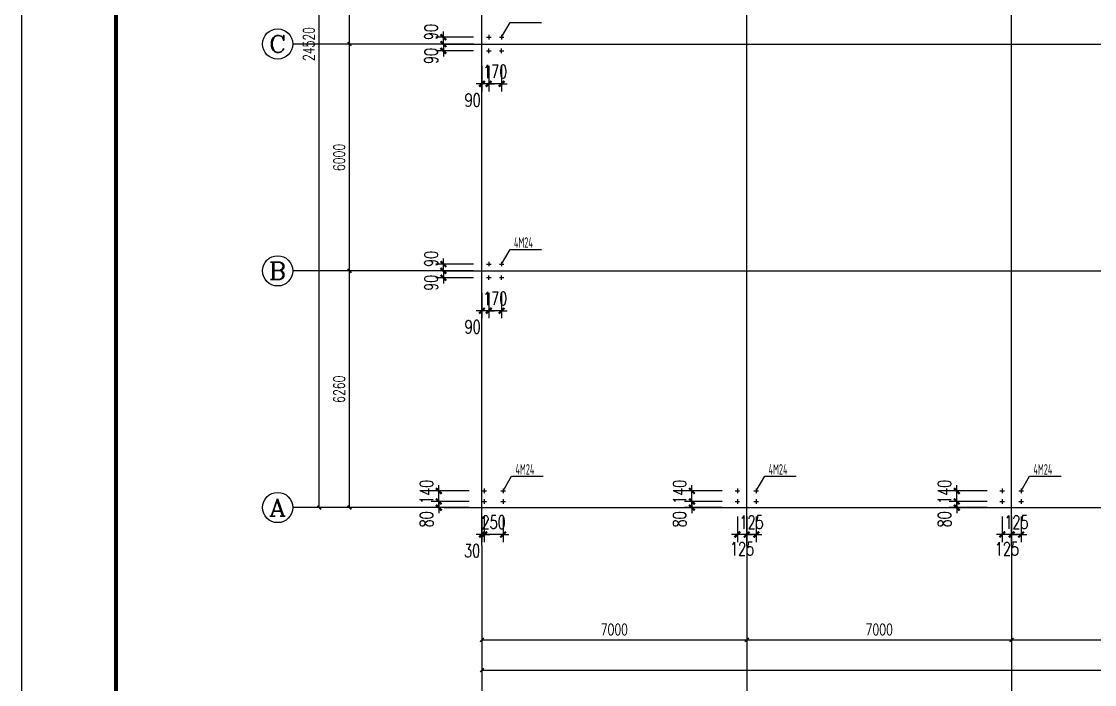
# Model space of a CAD drawing. Extents: x -17471 to 313636, y -71590 to 757901.
# Drawn here: x 187536 to 215896, y 284671 to 302209 of the extents above; entities that cross this region are included whole.
import ezdxf
from ezdxf.enums import TextEntityAlignment as Align

# ---------------------------------------------------------------- set-up
doc = ezdxf.new("R2010")
doc.units = 0
doc.header["$LTSCALE"] = 1000
doc.header["$MEASUREMENT"] = 0
for name, color, linetype in [('AXIS', 3, 'Continuous'), ('AXIS_TEXT', 7, 'Continuous'), ('DOTE', 1, 'Continuous'), ('PUB_DIM', 3, 'Continuous'), ('PUB_TITLE', 4, 'Continuous')]:
    doc.layers.add(name, color=color, linetype=linetype)
doc.styles.add('_SIMPLEX', font='sysz.shx', dxfattribs={"width": 0.8, "bigfont": 'syfs.shx'})
doc.styles.add('_TCH_AXIS', font='COMPLEX', dxfattribs={"bigfont": 'GBCBIG'})
doc.styles.add('_TCH_DIM_T3', font='SIMPLEX', dxfattribs={"width": 0.705882, "bigfont": 'GBCBIG'})
doc.styles.add('COMPLEX', font='COMPLEX')
doc.dimstyles.new('_TCH_ARCH&&100', dxfattribs={"dimtxt": 297.5, "dimasz": 100, "dimexe": 250, "dimexo": 300, "dimgap": 126.25, "dimtad": 1, "dimdec": 0, "dimzin": 0, "dimdsep": 46, "dimtxsty": '_TCH_DIM_T3', "dimblk": 'ARCHTICK', "dimcen": 0.09, "dimclrt": 7, "dimazin": 2, "dimtfac": 1, "dimtdec": 0, "dimtix": 1, "dimtmove": 2, "dimatfit": 3, "dimfxl": 0, "dimtolj": 1, "dimtzin": 0, "dimarcsym": 0})
doc.dimstyles.new('_TCH_ARCH&&150', dxfattribs={"dimtxt": 446.25, "dimasz": 150, "dimexe": 375, "dimexo": 450, "dimgap": 189.375, "dimtad": 1, "dimdec": 0, "dimzin": 0, "dimdsep": 46, "dimtxsty": '_TCH_DIM_T3', "dimblk": 'ARCHTICK', "dimcen": 0.09, "dimclrt": 7, "dimazin": 2, "dimtfac": 1, "dimtdec": 0, "dimtix": 1, "dimtmove": 2, "dimatfit": 3, "dimfxl": 0, "dimtolj": 1, "dimtzin": 0, "dimarcsym": 0})

# ---------------------------------------------------------------- blocks, each defined once
blk = doc.blocks.new('_ArchTick')
at = {"color": 0, "linetype": 'ByBlock', "const_width": 0.4}
blk.add_lwpolyline([(-0.5, -0.5), (0.5, 0.5)], dxfattribs=at)
blk = doc.blocks.new('*D349')
at = {"layer": 'Defpoints', "color": 0, "transparency": 16777216}
for p in [(198566, 289792), (199766, 289792), (199766, 289512)]:
    blk.add_point(p, dxfattribs=at)
at = {"layer": 'PUB_DIM', "color": 0, "lineweight": -2, "transparency": 16777216}
for p, q in [((198566, 289792), (198566, 289942)), ((199366, 289792), (198366, 289792)), ((198566, 289512), (198566, 289792)), ((199366, 289512), (198366, 289512)), ((198566, 289512), (198566, 289362))]:
    blk.add_line(p, q, dxfattribs=at)
at = {"layer": 'PUB_DIM', "color": 0, "lineweight": -2, "transparency": 16777216, "xscale": 150, "yscale": 150, "zscale": 150}
for p, rotation in [((198566, 289792), 270), ((198566, 289512), 90)]:
    blk.add_blockref('_ArchTick', p, dxfattribs=dict(at, rotation=rotation))
at = {"layer": 'PUB_DIM', "color": 7, "transparency": 16777216, "insert": (198241, 289768), "char_height": 350, "attachment_point": 5, "rotation": 90, "style": '_TCH_DIM_T3'}
blk.add_mtext('\\A1;140', dxfattribs=at)
blk = doc.blocks.new('*D350')
at = {"layer": 'Defpoints', "color": 0, "transparency": 16777216}
for p in [(198566, 289512), (199766, 289512), (199766, 289352)]:
    blk.add_point(p, dxfattribs=at)
at = {"layer": 'PUB_DIM', "color": 0, "lineweight": -2, "transparency": 16777216}
for p, q in [((198566, 289512), (198566, 289662)), ((199366, 289512), (198366, 289512)), ((199366, 289352), (198366, 289352)), ((198566, 289352), (198566, 289512)), ((198566, 289352), (198566, 289202))]:
    blk.add_line(p, q, dxfattribs=at)
at = {"layer": 'PUB_DIM', "color": 0, "lineweight": -2, "transparency": 16777216, "xscale": 150, "yscale": 150, "zscale": 150}
for p, rotation in [((198566, 289512), 270), ((198566, 289352), 90)]:
    blk.add_blockref('_ArchTick', p, dxfattribs=dict(at, rotation=rotation))
at = {"layer": 'PUB_DIM', "color": 7, "transparency": 16777216, "insert": (198241, 289039), "char_height": 350, "attachment_point": 5, "rotation": 90, "style": '_TCH_DIM_T3'}
blk.add_mtext('\\A1;80', dxfattribs=at)
blk = doc.blocks.new('*D351')
at = {"layer": 'Defpoints', "color": 0, "transparency": 16777216}
for p in [(199766, 289512), (200266, 289512), (199766, 288639)]:
    blk.add_point(p, dxfattribs=at)
at = {"layer": 'PUB_DIM', "color": 0, "lineweight": -2, "transparency": 16777216}
for p, q in [((199766, 289112), (199766, 288439)), ((200266, 289112), (200266, 288439)), ((199766, 288639), (199616, 288639)), ((200266, 288639), (199766, 288639)), ((200266, 288639), (200416, 288639))]:
    blk.add_line(p, q, dxfattribs=at)
at = {"layer": 'PUB_DIM', "color": 0, "lineweight": -2, "transparency": 16777216, "xscale": 150, "yscale": 150, "zscale": 150}
blk.add_blockref('_ArchTick', (199766, 288639), dxfattribs=at)
at = {"layer": 'PUB_DIM', "color": 0, "lineweight": -2, "transparency": 16777216, "xscale": 150, "yscale": 150, "zscale": 150, "rotation": 180}
blk.add_blockref('_ArchTick', (200266, 288639), dxfattribs=at)
at = {"layer": 'PUB_DIM', "color": 7, "transparency": 16777216, "insert": (200016, 288964), "char_height": 350, "attachment_point": 5, "style": '_TCH_DIM_T3'}
blk.add_mtext('\\A1;250', dxfattribs=at)
blk = doc.blocks.new('*D352')
at = {"layer": 'Defpoints', "color": 0, "transparency": 16777216}
for p in [(199706, 289512), (199766, 289512), (199706, 288639)]:
    blk.add_point(p, dxfattribs=at)
at = {"layer": 'PUB_DIM', "color": 0, "lineweight": -2, "transparency": 16777216}
for p, q in [((199706, 289112), (199706, 288439)), ((199766, 289112), (199766, 288439)), ((199706, 288639), (199556, 288639)), ((199766, 288639), (199706, 288639)), ((199766, 288639), (199916, 288639))]:
    blk.add_line(p, q, dxfattribs=at)
at = {"layer": 'PUB_DIM', "color": 0, "lineweight": -2, "transparency": 16777216, "xscale": 150, "yscale": 150, "zscale": 150}
blk.add_blockref('_ArchTick', (199706, 288639), dxfattribs=at)
at = {"layer": 'PUB_DIM', "color": 0, "lineweight": -2, "transparency": 16777216, "xscale": 150, "yscale": 150, "zscale": 150, "rotation": 180}
blk.add_blockref('_ArchTick', (199766, 288639), dxfattribs=at)
at = {"layer": 'PUB_DIM', "color": 7, "transparency": 16777216, "insert": (199446, 288211), "char_height": 350, "attachment_point": 5, "style": '_TCH_DIM_T3'}
blk.add_mtext('\\A1;30', dxfattribs=at)
blk = doc.blocks.new('*D353')
at = {"layer": 'Defpoints', "color": 0, "transparency": 16777216}
for p in [(205256, 289792), (206456, 289792), (206456, 289512)]:
    blk.add_point(p, dxfattribs=at)
at = {"layer": 'PUB_DIM', "color": 0, "lineweight": -2, "transparency": 16777216}
for p, q in [((205256, 289792), (205256, 289942)), ((206056, 289792), (205056, 289792)), ((205256, 289512), (205256, 289792)), ((206056, 289512), (205056, 289512)), ((205256, 289512), (205256, 289362))]:
    blk.add_line(p, q, dxfattribs=at)
at = {"layer": 'PUB_DIM', "color": 0, "lineweight": -2, "transparency": 16777216, "xscale": 150, "yscale": 150, "zscale": 150}
for p, rotation in [((205256, 289792), 270), ((205256, 289512), 90)]:
    blk.add_blockref('_ArchTick', p, dxfattribs=dict(at, rotation=rotation))
at = {"layer": 'PUB_DIM', "color": 7, "transparency": 16777216, "insert": (204931, 289768), "char_height": 350, "attachment_point": 5, "rotation": 90, "style": '_TCH_DIM_T3'}
blk.add_mtext('\\A1;140', dxfattribs=at)
blk = doc.blocks.new('*D354')
at = {"layer": 'Defpoints', "color": 0, "transparency": 16777216}
for p in [(205256, 289512), (206456, 289512), (206456, 289352)]:
    blk.add_point(p, dxfattribs=at)
at = {"layer": 'PUB_DIM', "color": 0, "lineweight": -2, "transparency": 16777216}
for p, q in [((205256, 289512), (205256, 289662)), ((206056, 289512), (205056, 289512)), ((206056, 289352), (205056, 289352)), ((205256, 289352), (205256, 289512)), ((205256, 289352), (205256, 289202))]:
    blk.add_line(p, q, dxfattribs=at)
at = {"layer": 'PUB_DIM', "color": 0, "lineweight": -2, "transparency": 16777216, "xscale": 150, "yscale": 150, "zscale": 150}
for p, rotation in [((205256, 289512), 270), ((205256, 289352), 90)]:
    blk.add_blockref('_ArchTick', p, dxfattribs=dict(at, rotation=rotation))
at = {"layer": 'PUB_DIM', "color": 7, "transparency": 16777216, "insert": (204931, 289039), "char_height": 350, "attachment_point": 5, "rotation": 90, "style": '_TCH_DIM_T3'}
blk.add_mtext('\\A1;80', dxfattribs=at)
blk = doc.blocks.new('*D355')
at = {"layer": 'Defpoints', "color": 0, "transparency": 16777216}
for p in [(206706, 289512), (206956, 289512), (206706, 288639)]:
    blk.add_point(p, dxfattribs=at)
at = {"layer": 'PUB_DIM', "color": 0, "lineweight": -2, "transparency": 16777216}
for p, q in [((206706, 289112), (206706, 288439)), ((206956, 289112), (206956, 288439)), ((206706, 288639), (206556, 288639)), ((206956, 288639), (206706, 288639)), ((206956, 288639), (207106, 288639))]:
    blk.add_line(p, q, dxfattribs=at)
at = {"layer": 'PUB_DIM', "color": 0, "lineweight": -2, "transparency": 16777216, "xscale": 150, "yscale": 150, "zscale": 150}
blk.add_blockref('_ArchTick', (206706, 288639), dxfattribs=at)
at = {"layer": 'PUB_DIM', "color": 0, "lineweight": -2, "transparency": 16777216, "xscale": 150, "yscale": 150, "zscale": 150, "rotation": 180}
blk.add_blockref('_ArchTick', (206956, 288639), dxfattribs=at)
at = {"layer": 'PUB_DIM', "color": 7, "transparency": 16777216, "insert": (206831, 288964), "char_height": 350, "attachment_point": 5, "style": '_TCH_DIM_T3'}
blk.add_mtext('\\A1;125', dxfattribs=at)
blk = doc.blocks.new('*D356')
at = {"layer": 'Defpoints', "color": 0, "transparency": 16777216}
for p in [(206456, 289512), (206706, 289512), (206456, 288639)]:
    blk.add_point(p, dxfattribs=at)
at = {"layer": 'PUB_DIM', "color": 0, "lineweight": -2, "transparency": 16777216}
for p, q in [((206456, 289112), (206456, 288439)), ((206706, 289112), (206706, 288439)), ((206456, 288639), (206306, 288639)), ((206706, 288639), (206456, 288639)), ((206706, 288639), (206856, 288639))]:
    blk.add_line(p, q, dxfattribs=at)
at = {"layer": 'PUB_DIM', "color": 0, "lineweight": -2, "transparency": 16777216, "xscale": 150, "yscale": 150, "zscale": 150}
blk.add_blockref('_ArchTick', (206456, 288639), dxfattribs=at)
at = {"layer": 'PUB_DIM', "color": 0, "lineweight": -2, "transparency": 16777216, "xscale": 150, "yscale": 150, "zscale": 150, "rotation": 180}
blk.add_blockref('_ArchTick', (206706, 288639), dxfattribs=at)
at = {"layer": 'PUB_DIM', "color": 7, "transparency": 16777216, "insert": (206581, 288260), "char_height": 350, "attachment_point": 5, "style": '_TCH_DIM_T3'}
blk.add_mtext('\\A1;125', dxfattribs=at)
blk = doc.blocks.new('*D357')
at = {"layer": 'Defpoints', "color": 0, "transparency": 16777216}
for p in [(212256, 289792), (213456, 289792), (213456, 289512)]:
    blk.add_point(p, dxfattribs=at)
at = {"layer": 'PUB_DIM', "color": 0, "lineweight": -2, "transparency": 16777216}
for p, q in [((212256, 289792), (212256, 289942)), ((213056, 289792), (212056, 289792)), ((212256, 289512), (212256, 289792)), ((213056, 289512), (212056, 289512)), ((212256, 289512), (212256, 289362))]:
    blk.add_line(p, q, dxfattribs=at)
at = {"layer": 'PUB_DIM', "color": 0, "lineweight": -2, "transparency": 16777216, "xscale": 150, "yscale": 150, "zscale": 150}
for p, rotation in [((212256, 289792), 270), ((212256, 289512), 90)]:
    blk.add_blockref('_ArchTick', p, dxfattribs=dict(at, rotation=rotation))
at = {"layer": 'PUB_DIM', "color": 7, "transparency": 16777216, "insert": (211931, 289768), "char_height": 350, "attachment_point": 5, "rotation": 90, "style": '_TCH_DIM_T3'}
blk.add_mtext('\\A1;140', dxfattribs=at)
blk = doc.blocks.new('*D358')
at = {"layer": 'Defpoints', "color": 0, "transparency": 16777216}
for p in [(212256, 289512), (213456, 289512), (213456, 289352)]:
    blk.add_point(p, dxfattribs=at)
at = {"layer": 'PUB_DIM', "color": 0, "lineweight": -2, "transparency": 16777216}
for p, q in [((212256, 289512), (212256, 289662)), ((213056, 289512), (212056, 289512)), ((213056, 289352), (212056, 289352)), ((212256, 289352), (212256, 289512)), ((212256, 289352), (212256, 289202))]:
    blk.add_line(p, q, dxfattribs=at)
at = {"layer": 'PUB_DIM', "color": 0, "lineweight": -2, "transparency": 16777216, "xscale": 150, "yscale": 150, "zscale": 150}
for p, rotation in [((212256, 289512), 270), ((212256, 289352), 90)]:
    blk.add_blockref('_ArchTick', p, dxfattribs=dict(at, rotation=rotation))
at = {"layer": 'PUB_DIM', "color": 7, "transparency": 16777216, "insert": (211931, 289039), "char_height": 350, "attachment_point": 5, "rotation": 90, "style": '_TCH_DIM_T3'}
blk.add_mtext('\\A1;80', dxfattribs=at)
blk = doc.blocks.new('*D360')
at = {"layer": 'Defpoints', "color": 0, "transparency": 16777216}
for p in [(213706, 289512), (213956, 289512), (213706, 288639)]:
    blk.add_point(p, dxfattribs=at)
at = {"layer": 'PUB_DIM', "color": 0, "lineweight": -2, "transparency": 16777216}
for p, q in [((213706, 289112), (213706, 288439)), ((213956, 289112), (213956, 288439)), ((213706, 288639), (213556, 288639)), ((213956, 288639), (213706, 288639)), ((213956, 288639), (214106, 288639))]:
    blk.add_line(p, q, dxfattribs=at)
at = {"layer": 'PUB_DIM', "color": 0, "lineweight": -2, "transparency": 16777216, "xscale": 150, "yscale": 150, "zscale": 150}
blk.add_blockref('_ArchTick', (213706, 288639), dxfattribs=at)
at = {"layer": 'PUB_DIM', "color": 0, "lineweight": -2, "transparency": 16777216, "xscale": 150, "yscale": 150, "zscale": 150, "rotation": 180}
blk.add_blockref('_ArchTick', (213956, 288639), dxfattribs=at)
at = {"layer": 'PUB_DIM', "color": 7, "transparency": 16777216, "insert": (213831, 288964), "char_height": 350, "attachment_point": 5, "style": '_TCH_DIM_T3'}
blk.add_mtext('\\A1;125', dxfattribs=at)
blk = doc.blocks.new('*D359')
at = {"layer": 'Defpoints', "color": 0, "transparency": 16777216}
for p in [(213456, 289512), (213706, 289512), (213456, 288639)]:
    blk.add_point(p, dxfattribs=at)
at = {"layer": 'PUB_DIM', "color": 0, "lineweight": -2, "transparency": 16777216}
for p, q in [((213456, 289112), (213456, 288439)), ((213706, 289112), (213706, 288439)), ((213456, 288639), (213306, 288639)), ((213706, 288639), (213456, 288639)), ((213706, 288639), (213856, 288639))]:
    blk.add_line(p, q, dxfattribs=at)
at = {"layer": 'PUB_DIM', "color": 0, "lineweight": -2, "transparency": 16777216, "xscale": 150, "yscale": 150, "zscale": 150}
blk.add_blockref('_ArchTick', (213456, 288639), dxfattribs=at)
at = {"layer": 'PUB_DIM', "color": 0, "lineweight": -2, "transparency": 16777216, "xscale": 150, "yscale": 150, "zscale": 150, "rotation": 180}
blk.add_blockref('_ArchTick', (213706, 288639), dxfattribs=at)
at = {"layer": 'PUB_DIM', "color": 7, "transparency": 16777216, "insert": (213581, 288260), "char_height": 350, "attachment_point": 5, "style": '_TCH_DIM_T3'}
blk.add_mtext('\\A1;125', dxfattribs=at)
blk = doc.blocks.new('*D469')
at = {"layer": 'Defpoints', "color": 0, "transparency": 16777216}
for p in [(198686, 295792), (199886, 295792), (199886, 295612)]:
    blk.add_point(p, dxfattribs=at)
at = {"layer": 'PUB_DIM', "color": 0, "lineweight": -2, "transparency": 16777216}
for p, q in [((198686, 295792), (198686, 295942)), ((199486, 295792), (198486, 295792)), ((199486, 295612), (198486, 295612)), ((198686, 295612), (198686, 295792)), ((198686, 295612), (198686, 295462))]:
    blk.add_line(p, q, dxfattribs=at)
at = {"layer": 'PUB_DIM', "color": 0, "lineweight": -2, "transparency": 16777216, "xscale": 150, "yscale": 150, "zscale": 150}
for p, rotation in [((198686, 295792), 270), ((198686, 295612), 90)]:
    blk.add_blockref('_ArchTick', p, dxfattribs=dict(at, rotation=rotation))
at = {"layer": 'PUB_DIM', "color": 7, "transparency": 16777216, "insert": (198361, 295929), "char_height": 350, "attachment_point": 5, "rotation": 90, "style": '_TCH_DIM_T3'}
blk.add_mtext('\\A1;90', dxfattribs=at)
blk = doc.blocks.new('*D470')
at = {"layer": 'Defpoints', "color": 0, "transparency": 16777216}
for p in [(199886, 295612), (198686, 295432), (199886, 295432)]:
    blk.add_point(p, dxfattribs=at)
at = {"layer": 'PUB_DIM', "color": 0, "lineweight": -2, "transparency": 16777216}
for p, q in [((199486, 295612), (198486, 295612)), ((198686, 295612), (198686, 295762)), ((198686, 295612), (198686, 295432)), ((199486, 295432), (198486, 295432)), ((198686, 295432), (198686, 295282))]:
    blk.add_line(p, q, dxfattribs=at)
at = {"layer": 'PUB_DIM', "color": 0, "lineweight": -2, "transparency": 16777216, "xscale": 150, "yscale": 150, "zscale": 150}
for p, rotation in [((198686, 295612), 270), ((198686, 295432), 90)]:
    blk.add_blockref('_ArchTick', p, dxfattribs=dict(at, rotation=rotation))
at = {"layer": 'PUB_DIM', "color": 7, "transparency": 16777216, "insert": (198361, 295296), "char_height": 350, "attachment_point": 5, "rotation": 90, "style": '_TCH_DIM_T3'}
blk.add_mtext('\\A1;90', dxfattribs=at)
blk = doc.blocks.new('*D472')
at = {"layer": 'Defpoints', "color": 0, "transparency": 16777216}
for p in [(199886, 295432), (200226, 295432), (199886, 294559)]:
    blk.add_point(p, dxfattribs=at)
at = {"layer": 'PUB_DIM', "color": 0, "lineweight": -2, "transparency": 16777216}
for p, q in [((199886, 295032), (199886, 294359)), ((200226, 295032), (200226, 294359)), ((199886, 294559), (199736, 294559)), ((200226, 294559), (199886, 294559)), ((200226, 294559), (200376, 294559))]:
    blk.add_line(p, q, dxfattribs=at)
at = {"layer": 'PUB_DIM', "color": 0, "lineweight": -2, "transparency": 16777216, "xscale": 150, "yscale": 150, "zscale": 150}
blk.add_blockref('_ArchTick', (199886, 294559), dxfattribs=at)
at = {"layer": 'PUB_DIM', "color": 0, "lineweight": -2, "transparency": 16777216, "xscale": 150, "yscale": 150, "zscale": 150, "rotation": 180}
blk.add_blockref('_ArchTick', (200226, 294559), dxfattribs=at)
at = {"layer": 'PUB_DIM', "color": 7, "transparency": 16777216, "insert": (200056, 294884), "char_height": 350, "attachment_point": 5, "style": '_TCH_DIM_T3'}
blk.add_mtext('\\A1;170', dxfattribs=at)
blk = doc.blocks.new('*D471')
at = {"layer": 'Defpoints', "color": 0, "transparency": 16777216}
for p in [(199706, 295432), (199886, 295432), (199706, 294559)]:
    blk.add_point(p, dxfattribs=at)
at = {"layer": 'PUB_DIM', "color": 0, "lineweight": -2, "transparency": 16777216}
for p, q in [((199706, 295032), (199706, 294359)), ((199886, 295032), (199886, 294359)), ((199706, 294559), (199556, 294559)), ((199886, 294559), (199706, 294559)), ((199886, 294559), (200036, 294559))]:
    blk.add_line(p, q, dxfattribs=at)
at = {"layer": 'PUB_DIM', "color": 0, "lineweight": -2, "transparency": 16777216, "xscale": 150, "yscale": 150, "zscale": 150}
blk.add_blockref('_ArchTick', (199706, 294559), dxfattribs=at)
at = {"layer": 'PUB_DIM', "color": 0, "lineweight": -2, "transparency": 16777216, "xscale": 150, "yscale": 150, "zscale": 150, "rotation": 180}
blk.add_blockref('_ArchTick', (199886, 294559), dxfattribs=at)
at = {"layer": 'PUB_DIM', "color": 7, "transparency": 16777216, "insert": (199461, 294131), "char_height": 350, "attachment_point": 5, "style": '_TCH_DIM_T3'}
blk.add_mtext('\\A1;90', dxfattribs=at)
blk = doc.blocks.new('*D473')
at = {"layer": 'Defpoints', "color": 0, "transparency": 16777216}
for p in [(198686, 301792), (199886, 301792), (199886, 301612)]:
    blk.add_point(p, dxfattribs=at)
at = {"layer": 'PUB_DIM', "color": 0, "lineweight": -2, "transparency": 16777216}
for p, q in [((199486, 301792), (198486, 301792)), ((198686, 301792), (198686, 301942)), ((198686, 301612), (198686, 301792)), ((199486, 301612), (198486, 301612)), ((198686, 301612), (198686, 301462))]:
    blk.add_line(p, q, dxfattribs=at)
at = {"layer": 'PUB_DIM', "color": 0, "lineweight": -2, "transparency": 16777216, "xscale": 150, "yscale": 150, "zscale": 150}
for p, rotation in [((198686, 301792), 270), ((198686, 301612), 90)]:
    blk.add_blockref('_ArchTick', p, dxfattribs=dict(at, rotation=rotation))
at = {"layer": 'PUB_DIM', "color": 7, "transparency": 16777216, "insert": (198361, 301929), "char_height": 350, "attachment_point": 5, "rotation": 90, "style": '_TCH_DIM_T3'}
blk.add_mtext('\\A1;90', dxfattribs=at)
blk = doc.blocks.new('*D474')
at = {"layer": 'Defpoints', "color": 0, "transparency": 16777216}
for p in [(199886, 301612), (198686, 301432), (199886, 301432)]:
    blk.add_point(p, dxfattribs=at)
at = {"layer": 'PUB_DIM', "color": 0, "lineweight": -2, "transparency": 16777216}
for p, q in [((198686, 301612), (198686, 301762)), ((199486, 301612), (198486, 301612)), ((198686, 301612), (198686, 301432)), ((199486, 301432), (198486, 301432)), ((198686, 301432), (198686, 301282))]:
    blk.add_line(p, q, dxfattribs=at)
at = {"layer": 'PUB_DIM', "color": 0, "lineweight": -2, "transparency": 16777216, "xscale": 150, "yscale": 150, "zscale": 150}
for p, rotation in [((198686, 301612), 270), ((198686, 301432), 90)]:
    blk.add_blockref('_ArchTick', p, dxfattribs=dict(at, rotation=rotation))
at = {"layer": 'PUB_DIM', "color": 7, "transparency": 16777216, "insert": (198361, 301296), "char_height": 350, "attachment_point": 5, "rotation": 90, "style": '_TCH_DIM_T3'}
blk.add_mtext('\\A1;90', dxfattribs=at)
blk = doc.blocks.new('*D475')
at = {"layer": 'Defpoints', "color": 0, "transparency": 16777216}
for p in [(199886, 301432), (200226, 301432), (199886, 300559)]:
    blk.add_point(p, dxfattribs=at)
at = {"layer": 'PUB_DIM', "color": 0, "lineweight": -2, "transparency": 16777216}
for p, q in [((199886, 301032), (199886, 300359)), ((200226, 301032), (200226, 300359)), ((199886, 300559), (199736, 300559)), ((200226, 300559), (199886, 300559)), ((200226, 300559), (200376, 300559))]:
    blk.add_line(p, q, dxfattribs=at)
at = {"layer": 'PUB_DIM', "color": 0, "lineweight": -2, "transparency": 16777216, "xscale": 150, "yscale": 150, "zscale": 150}
blk.add_blockref('_ArchTick', (199886, 300559), dxfattribs=at)
at = {"layer": 'PUB_DIM', "color": 0, "lineweight": -2, "transparency": 16777216, "xscale": 150, "yscale": 150, "zscale": 150, "rotation": 180}
blk.add_blockref('_ArchTick', (200226, 300559), dxfattribs=at)
at = {"layer": 'PUB_DIM', "color": 7, "transparency": 16777216, "insert": (200056, 300884), "char_height": 350, "attachment_point": 5, "style": '_TCH_DIM_T3'}
blk.add_mtext('\\A1;170', dxfattribs=at)
blk = doc.blocks.new('*D476')
at = {"layer": 'Defpoints', "color": 0, "transparency": 16777216}
for p in [(199706, 301432), (199886, 301432), (199706, 300559)]:
    blk.add_point(p, dxfattribs=at)
at = {"layer": 'PUB_DIM', "color": 0, "lineweight": -2, "transparency": 16777216}
for p, q in [((199706, 301032), (199706, 300359)), ((199886, 301032), (199886, 300359)), ((199706, 300559), (199556, 300559)), ((199886, 300559), (199706, 300559)), ((199886, 300559), (200036, 300559))]:
    blk.add_line(p, q, dxfattribs=at)
at = {"layer": 'PUB_DIM', "color": 0, "lineweight": -2, "transparency": 16777216, "xscale": 150, "yscale": 150, "zscale": 150}
blk.add_blockref('_ArchTick', (199706, 300559), dxfattribs=at)
at = {"layer": 'PUB_DIM', "color": 0, "lineweight": -2, "transparency": 16777216, "xscale": 150, "yscale": 150, "zscale": 150, "rotation": 180}
blk.add_blockref('_ArchTick', (199886, 300559), dxfattribs=at)
at = {"layer": 'PUB_DIM', "color": 7, "transparency": 16777216, "insert": (199461, 300131), "char_height": 350, "attachment_point": 5, "style": '_TCH_DIM_T3'}
blk.add_mtext('\\A1;90', dxfattribs=at)
blk = doc.blocks.new('*D1775')
at = {"layer": 'AXIS', "color": 0, "lineweight": -2, "transparency": 16777216}
for p, q in [((198406, 295612), (195956, 295612)), ((196206, 289352), (196206, 295612)), ((198406, 289352), (195956, 289352))]:
    blk.add_line(p, q, dxfattribs=at)
at = {"layer": 'Defpoints', "color": 0, "transparency": 16777216}
for p in [(196206, 295612), (198706, 295612), (198706, 289352)]:
    blk.add_point(p, dxfattribs=at)
at = {"layer": 'AXIS', "color": 0, "lineweight": -2, "transparency": 16777216, "xscale": 100, "yscale": 100, "zscale": 100}
for p, rotation in [((196206, 295612), 90), ((196206, 289352), 270)]:
    blk.add_blockref('_ArchTick', p, dxfattribs=dict(at, rotation=rotation))
at = {"layer": 'AXIS', "color": 7, "transparency": 16777216, "insert": (195931, 292482), "char_height": 297.5, "attachment_point": 5, "rotation": 90, "style": '_TCH_DIM_T3'}
blk.add_mtext('\\A1;6260', dxfattribs=at)
blk = doc.blocks.new('*D1776')
at = {"layer": 'AXIS', "color": 0, "lineweight": -2, "transparency": 16777216}
for p, q in [((198406, 301612), (195956, 301612)), ((196206, 295612), (196206, 301612)), ((198406, 295612), (195956, 295612))]:
    blk.add_line(p, q, dxfattribs=at)
at = {"layer": 'Defpoints', "color": 0, "transparency": 16777216}
for p in [(196206, 301612), (198706, 301612), (198706, 295612)]:
    blk.add_point(p, dxfattribs=at)
at = {"layer": 'AXIS', "color": 0, "lineweight": -2, "transparency": 16777216, "xscale": 100, "yscale": 100, "zscale": 100}
for p, rotation in [((196206, 301612), 90), ((196206, 295612), 270)]:
    blk.add_blockref('_ArchTick', p, dxfattribs=dict(at, rotation=rotation))
at = {"layer": 'AXIS', "color": 7, "transparency": 16777216, "insert": (195931, 298612), "char_height": 297.5, "attachment_point": 5, "rotation": 90, "style": '_TCH_DIM_T3'}
blk.add_mtext('\\A1;6000', dxfattribs=at)
blk = doc.blocks.new('*D1777')
at = {"layer": 'AXIS', "color": 0, "lineweight": -2, "transparency": 16777216}
for p, q in [((198406, 307612), (195956, 307612)), ((196206, 301612), (196206, 307612)), ((198406, 301612), (195956, 301612))]:
    blk.add_line(p, q, dxfattribs=at)
at = {"layer": 'Defpoints', "color": 0, "transparency": 16777216}
for p in [(196206, 307612), (198706, 307612), (198706, 301612)]:
    blk.add_point(p, dxfattribs=at)
at = {"layer": 'AXIS', "color": 0, "lineweight": -2, "transparency": 16777216, "xscale": 100, "yscale": 100, "zscale": 100}
for p, rotation in [((196206, 307612), 90), ((196206, 301612), 270)]:
    blk.add_blockref('_ArchTick', p, dxfattribs=dict(at, rotation=rotation))
at = {"layer": 'AXIS', "color": 7, "transparency": 16777216, "insert": (195931, 304612), "char_height": 297.5, "attachment_point": 5, "rotation": 90, "style": '_TCH_DIM_T3'}
blk.add_mtext('\\A1;6000', dxfattribs=at)
blk = doc.blocks.new('*D1779')
at = {"layer": 'AXIS', "color": 0, "lineweight": -2, "transparency": 16777216}
for p, q in [((198406, 313872), (195156, 313872)), ((195406, 289352), (195406, 313872)), ((198406, 289352), (195156, 289352))]:
    blk.add_line(p, q, dxfattribs=at)
at = {"layer": 'Defpoints', "color": 0, "transparency": 16777216}
for p in [(195406, 313872), (198706, 313872), (198706, 289352)]:
    blk.add_point(p, dxfattribs=at)
at = {"layer": 'AXIS', "color": 0, "lineweight": -2, "transparency": 16777216, "xscale": 100, "yscale": 100, "zscale": 100}
for p, rotation in [((195406, 313872), 90), ((195406, 289352), 270)]:
    blk.add_blockref('_ArchTick', p, dxfattribs=dict(at, rotation=rotation))
at = {"layer": 'AXIS', "color": 7, "transparency": 16777216, "insert": (195131, 301612), "char_height": 297.5, "attachment_point": 5, "rotation": 90, "style": '_TCH_DIM_T3'}
blk.add_mtext('\\A1;24520', dxfattribs=at)
blk = doc.blocks.new('*D1795')
at = {"layer": 'AXIS', "color": 0, "lineweight": -2, "transparency": 16777216}
for p, q in [((199706, 288052), (199706, 285602)), ((206706, 288052), (206706, 285602)), ((199706, 285852), (206706, 285852))]:
    blk.add_line(p, q, dxfattribs=at)
at = {"layer": 'Defpoints', "color": 0, "transparency": 16777216}
for p in [(199706, 288352), (206706, 288352), (206706, 285852)]:
    blk.add_point(p, dxfattribs=at)
at = {"layer": 'AXIS', "color": 0, "lineweight": -2, "transparency": 16777216, "xscale": 100, "yscale": 100, "zscale": 100, "rotation": 180}
blk.add_blockref('_ArchTick', (199706, 285852), dxfattribs=at)
at = {"layer": 'AXIS', "color": 0, "lineweight": -2, "transparency": 16777216, "xscale": 100, "yscale": 100, "zscale": 100}
blk.add_blockref('_ArchTick', (206706, 285852), dxfattribs=at)
at = {"layer": 'AXIS', "color": 7, "transparency": 16777216, "insert": (203206, 286127), "char_height": 297.5, "attachment_point": 5, "style": '_TCH_DIM_T3'}
blk.add_mtext('\\A1;7000', dxfattribs=at)
blk = doc.blocks.new('*D1796')
at = {"layer": 'AXIS', "color": 0, "lineweight": -2, "transparency": 16777216}
for p, q in [((206706, 288052), (206706, 285602)), ((213706, 288052), (213706, 285602)), ((206706, 285852), (213706, 285852))]:
    blk.add_line(p, q, dxfattribs=at)
at = {"layer": 'Defpoints', "color": 0, "transparency": 16777216}
for p in [(206706, 288352), (213706, 288352), (213706, 285852)]:
    blk.add_point(p, dxfattribs=at)
at = {"layer": 'AXIS', "color": 0, "lineweight": -2, "transparency": 16777216, "xscale": 100, "yscale": 100, "zscale": 100, "rotation": 180}
blk.add_blockref('_ArchTick', (206706, 285852), dxfattribs=at)
at = {"layer": 'AXIS', "color": 0, "lineweight": -2, "transparency": 16777216, "xscale": 100, "yscale": 100, "zscale": 100}
blk.add_blockref('_ArchTick', (213706, 285852), dxfattribs=at)
at = {"layer": 'AXIS', "color": 7, "transparency": 16777216, "insert": (210206, 286127), "char_height": 297.5, "attachment_point": 5, "style": '_TCH_DIM_T3'}
blk.add_mtext('\\A1;7000', dxfattribs=at)
blk = doc.blocks.new('*D1797')
at = {"layer": 'AXIS', "color": 0, "lineweight": -2, "transparency": 16777216}
for p, q in [((213706, 288052), (213706, 285602)), ((220706, 288052), (220706, 285602)), ((213706, 285852), (220706, 285852))]:
    blk.add_line(p, q, dxfattribs=at)
at = {"layer": 'Defpoints', "color": 0, "transparency": 16777216}
for p in [(213706, 288352), (220706, 288352), (220706, 285852)]:
    blk.add_point(p, dxfattribs=at)
at = {"layer": 'AXIS', "color": 0, "lineweight": -2, "transparency": 16777216, "xscale": 100, "yscale": 100, "zscale": 100, "rotation": 180}
blk.add_blockref('_ArchTick', (213706, 285852), dxfattribs=at)
at = {"layer": 'AXIS', "color": 0, "lineweight": -2, "transparency": 16777216, "xscale": 100, "yscale": 100, "zscale": 100}
blk.add_blockref('_ArchTick', (220706, 285852), dxfattribs=at)
at = {"layer": 'AXIS', "color": 7, "transparency": 16777216, "insert": (217206, 286127), "char_height": 297.5, "attachment_point": 5, "style": '_TCH_DIM_T3'}
blk.add_mtext('\\A1;7000', dxfattribs=at)
blk = doc.blocks.new('*D1809')
at = {"layer": 'AXIS', "color": 0, "lineweight": -2, "transparency": 16777216}
for p, q in [((199706, 288052), (199706, 284802)), ((297706, 288052), (297706, 284802)), ((199706, 285052), (297706, 285052))]:
    blk.add_line(p, q, dxfattribs=at)
at = {"layer": 'Defpoints', "color": 0, "transparency": 16777216}
for p in [(199706, 288352), (297706, 288352), (297706, 285052)]:
    blk.add_point(p, dxfattribs=at)
at = {"layer": 'AXIS', "color": 0, "lineweight": -2, "transparency": 16777216, "xscale": 100, "yscale": 100, "zscale": 100, "rotation": 180}
blk.add_blockref('_ArchTick', (199706, 285052), dxfattribs=at)
at = {"layer": 'AXIS', "color": 0, "lineweight": -2, "transparency": 16777216, "xscale": 100, "yscale": 100, "zscale": 100}
blk.add_blockref('_ArchTick', (297706, 285052), dxfattribs=at)
at = {"layer": 'AXIS', "color": 7, "transparency": 16777216, "insert": (248706, 285327), "char_height": 297.5, "attachment_point": 5, "style": '_TCH_DIM_T3'}
blk.add_mtext('\\A1;98000', dxfattribs=at)
blk = doc.blocks.new('_AXISO')
blk.add_circle((0, 0), 0.5)
at = {"layer": 'AXIS_TEXT', "style": 'COMPLEX', "width": 1.041667}
blk.add_attdef('A', text='', height=0.56, dxfattribs=at).set_placement((-0.25, -0.28), (0.25, -0.28), align=Align.FIT)

msp = doc.modelspace()

# ---------------------------------------------------------------- linework, layer by layer
at = {"color": 1}
for p, q in [((199826.1, 301792.5), (199946.1, 301792.5)), ((199886.1, 301852.5), (199886.1, 301732.5)), ((200166.1, 301792.5), (200286.1, 301792.5)), ((200226.1, 301852.5), (200226.1, 301732.5)), ((199886.1, 301372.5), (199886.1, 301492.5)), ((200226.1, 301372.5), (200226.1, 301492.5)), ((199826.1, 301432.5), (199946.1, 301432.5)), ((200166.1, 301432.5), (200286.1, 301432.5)), ((199886.1, 295852.5), (199886.1, 295732.5)), ((200226.1, 295852.5), (200226.1, 295732.5)), ((199826.1, 295792.5), (199946.1, 295792.5)), ((200166.1, 295792.5), (200286.1, 295792.5)), ((199826.1, 295432.5), (199946.1, 295432.5)), ((199886.1, 295372.5), (199886.1, 295492.5)), ((200166.1, 295432.5), (200286.1, 295432.5)), ((200226.1, 295372.5), (200226.1, 295492.5)), ((199766.1, 289852.5), (199766.1, 289732.5)), ((200266.1, 289852.5), (200266.1, 289732.5)), ((206456.1, 289852.5), (206456.1, 289732.5)), ((206956.1, 289852.5), (206956.1, 289732.5)), ((213456.1, 289852.5), (213456.1, 289732.5)), ((213956.1, 289852.5), (213956.1, 289732.5)), ((199706.1, 289792.5), (199826.1, 289792.5)), ((199766.1, 289572.5), (199766.1, 289452.5)), ((200206.1, 289792.5), (200326.1, 289792.5)), ((200266.1, 289572.5), (200266.1, 289452.5)), ((206396.1, 289792.5), (206516.1, 289792.5)), ((206456.1, 289572.5), (206456.1, 289452.5)), ((206896.1, 289792.5), (207016.1, 289792.5)), ((206956.1, 289572.5), (206956.1, 289452.5)), ((213396.1, 289792.5), (213516.1, 289792.5)), ((213456.1, 289572.5), (213456.1, 289452.5)), ((213896.1, 289792.5), (214016.1, 289792.5)), ((213956.1, 289572.5), (213956.1, 289452.5)), ((199706.1, 289512.5), (199826.1, 289512.5)), ((200206.1, 289512.5), (200326.1, 289512.5)), ((206396.1, 289512.5), (206516.1, 289512.5)), ((206896.1, 289512.5), (207016.1, 289512.5)), ((213396.1, 289512.5), (213516.1, 289512.5)), ((213896.1, 289512.5), (214016.1, 289512.5))]:
    msp.add_line(p, q, dxfattribs=at)
for points in [[(200226.1, 301792.5), (200448.3, 302180.4), (201282.6, 302180.4)], [(200226.1, 295792.5), (200448.3, 296180.4), (201282.6, 296180.4)], [(200266.1, 289792.5), (200488.3, 290180.4), (201322.6, 290180.4)], [(206956.1, 289792.5), (207178.3, 290180.4), (208012.6, 290180.4)], [(213956.1, 289792.5), (214178.3, 290180.4), (215012.6, 290180.4)]]:
    msp.add_lwpolyline(points)
at = {"layer": 'AXIS'}
for p, q in [((198706.1, 301612.5), (194706.1, 301612.5)), ((198706.1, 295612.5), (194706.1, 295612.5)), ((198706.1, 289352.5), (194706.1, 289352.5)), ((199706.1, 288352.5), (199706.1, 284352.5)), ((206706.1, 288352.5), (206706.1, 284352.5)), ((213706.1, 288352.5), (213706.1, 284352.5))]:
    msp.add_line(p, q, dxfattribs=at)
at = {"layer": 'DOTE'}
for p, q in [((199706.1, 288352.5), (199706.1, 314872.5)), ((206706.1, 288352.5), (206706.1, 314872.5)), ((213706.1, 288352.5), (213706.1, 314872.5)), ((198706.1, 301612.5), (298706.1, 301612.5)), ((198706.1, 295612.5), (298706.1, 295612.5)), ((198706.1, 289352.5), (298706.1, 289352.5))]:
    msp.add_line(p, q, dxfattribs=at)
at = {"layer": 'PUB_TITLE'}
msp.add_lwpolyline([(187535.9, 268960.3), (313635.9, 268960.3), (313635.9, 328360.3), (187535.9, 328360.3)], close=True, dxfattribs=at)
at = {"layer": 'PUB_TITLE', "const_width": 100}
msp.add_lwpolyline([(190035.9, 269960.3), (312635.9, 269960.3), (312635.9, 327360.3), (190035.9, 327360.3)], close=True, dxfattribs=at)

# ---------------------------------------------------------------- block references
at = {"layer": 'AXIS'}
ref = msp.add_blockref('_AXISO', (194306.1, 301612.5), dxfattribs=dict(at, xscale=800, yscale=800, zscale=800))
ref.add_attrib('A', 'C', dxfattribs={"layer": 'AXIS_TEXT', "height": 452.5, "style": '_TCH_AXIS', "width": 1.4}).set_placement((194079.8, 301386.2), (194532.3, 301386.2), align=Align.FIT)
ref = msp.add_blockref('_AXISO', (194306.1, 295612.5), dxfattribs=dict(at, xscale=800, yscale=800, zscale=800))
ref.add_attrib('A', 'B', dxfattribs={"layer": 'AXIS_TEXT', "height": 452.5, "style": '_TCH_AXIS', "width": 1.235294}).set_placement((194079.8, 295386.2), (194532.3, 295386.2), align=Align.FIT)
ref = msp.add_blockref('_AXISO', (194306.1, 289352.5), dxfattribs=dict(at, xscale=800, yscale=800, zscale=800))
ref.add_attrib('A', 'A', dxfattribs={"layer": 'AXIS_TEXT', "height": 452.5, "style": '_TCH_AXIS', "width": 1.166667}).set_placement((194079.8, 289126.2), (194532.3, 289126.2), align=Align.FIT)

# ---------------------------------------------------------------- texts
at = {"color": 3, "linetype": 'ByBlock', "style": '_SIMPLEX', "width": 0.65}
for p in [(200551.4, 296223.9), (200591.4, 290223.9), (207281.4, 290223.9), (214281.4, 290223.9)]:
    msp.add_text('4M24', height=276.96, dxfattribs=at).set_placement(p)

# ---------------------------------------------------------------- dimensions: what is measured, and where the dimension line sits
at = {"layer": 'AXIS'}
for p1, p2, distance, picture, middle in [((198706.1, 289352.5), (198706.1, 313872.5), 3300, '*D1779', (195131.1, 301612.5)), ((198706.1, 301612.5), (198706.1, 307612.5), 2500, '*D1777', (195931.1, 304612.5)), ((198706.1, 295612.5), (198706.1, 301612.5), 2500, '*D1776', (195931.1, 298612.5)), ((198706.1, 289352.5), (198706.1, 295612.5), 2500, '*D1775', (195931.1, 292482.5)), ((199706.1, 288352.5), (206706.1, 288352.5), -2500, '*D1795', (203206.1, 286127.5)), ((199706.1, 288352.5), (297706.1, 288352.5), -3300, '*D1809', (248706.1, 285327.5)), ((206706.1, 288352.5), (213706.1, 288352.5), -2500, '*D1796', (210206.1, 286127.5)), ((213706.1, 288352.5), (220706.1, 288352.5), -2500, '*D1797', (217206.1, 286127.5))]:
    dim = msp.add_aligned_dim(p1=p1, p2=p2, distance=distance, dimstyle='_TCH_ARCH&&100', dxfattribs=at)
    dim.commit()
    dim.dimension.update_dxf_attribs({"geometry": picture, "text_midpoint": middle})
at = {"layer": 'PUB_DIM'}
for base, p1, p2, angle, picture, middle in [((198686.1, 301792.5), (199886.1, 301612.5), (199886.1, 301792.5), 90, '*D473', (198361.1, 301929.2)), ((198686.1, 301432.5), (199886.1, 301612.5), (199886.1, 301432.5), 270, '*D474', (198361.1, 301295.8)), ((198686.1, 295792.5), (199886.1, 295612.5), (199886.1, 295792.5), 90, '*D469', (198361.1, 295929.2)), ((198686.1, 295432.5), (199886.1, 295612.5), (199886.1, 295432.5), 270, '*D470', (198361.1, 295295.8)), ((198566.1, 289792.5), (199766.1, 289512.5), (199766.1, 289792.5), 90, '*D349', (198241.1, 289768)), ((205256.1, 289792.5), (206456.1, 289512.5), (206456.1, 289792.5), 90, '*D353', (204931.1, 289768)), ((212256.1, 289792.5), (213456.1, 289512.5), (213456.1, 289792.5), 90, '*D357', (211931.1, 289768)), ((198566.1, 289512.5), (199766.1, 289352.5), (199766.1, 289512.5), 90, '*D350', (198241.1, 289039.1)), ((205256.1, 289512.5), (206456.1, 289352.5), (206456.1, 289512.5), 90, '*D354', (204931.1, 289039.1)), ((212256.1, 289512.5), (213456.1, 289352.5), (213456.1, 289512.5), 90, '*D358', (211931.1, 289039.1))]:
    dim = msp.add_linear_dim(base=base, p1=p1, p2=p2, angle=angle, dimstyle='_TCH_ARCH&&150', override={"dimtxt": 350, "dimexe": 200, "dimexo": 400, "dimgap": 150, "dimlfac": 0.5}, dxfattribs=at)
    dim.commit()
    dim.dimension.update_dxf_attribs({"geometry": picture, "text_midpoint": middle, "dimtype": 128})
for base, p1, p2, picture, middle in [((199706.1, 300558.5), (199886.1, 301432.5), (199706.1, 301432.5), '*D476', (199461.2, 300130.9)), ((199706.1, 294558.5), (199886.1, 295432.5), (199706.1, 295432.5), '*D471', (199461.2, 294130.9)), ((199706.1, 288638.5), (199766.1, 289512.5), (199706.1, 289512.5), '*D352', (199445.5, 288210.9)), ((206456.1, 288638.5), (206706.1, 289512.5), (206456.1, 289512.5), '*D356', (206581.1, 288260.3)), ((213456.1, 288638.5), (213706.1, 289512.5), (213456.1, 289512.5), '*D359', (213581.1, 288260.3))]:
    dim = msp.add_linear_dim(base=base, p1=p1, p2=p2, dimstyle='_TCH_ARCH&&150', override={"dimtxt": 350, "dimexe": 200, "dimexo": 400, "dimgap": 150, "dimlfac": 0.5}, dxfattribs=at)
    dim.commit()
    dim.dimension.update_dxf_attribs({"geometry": picture, "text_midpoint": middle, "dimtype": 128})
for base, p1, p2, picture, middle in [((199886.1, 300558.5), (200226.1, 301432.5), (199886.1, 301432.5), '*D475', (200056.1, 300883.5)), ((199886.1, 294558.5), (200226.1, 295432.5), (199886.1, 295432.5), '*D472', (200056.1, 294883.5)), ((199766.1, 288638.5), (200266.1, 289512.5), (199766.1, 289512.5), '*D351', (200016.1, 288963.5)), ((206706.1, 288638.5), (206956.1, 289512.5), (206706.1, 289512.5), '*D355', (206831.1, 288963.5)), ((213706.1, 288638.5), (213956.1, 289512.5), (213706.1, 289512.5), '*D360', (213831.1, 288963.5))]:
    dim = msp.add_linear_dim(base=base, p1=p1, p2=p2, dimstyle='_TCH_ARCH&&150', override={"dimtxt": 350, "dimexe": 200, "dimexo": 400, "dimgap": 150, "dimlfac": 0.5}, dxfattribs=at)
    dim.commit()
    dim.dimension.update_dxf_attribs({"geometry": picture, "text_midpoint": middle})

doc.saveas('drawing.dxf')
